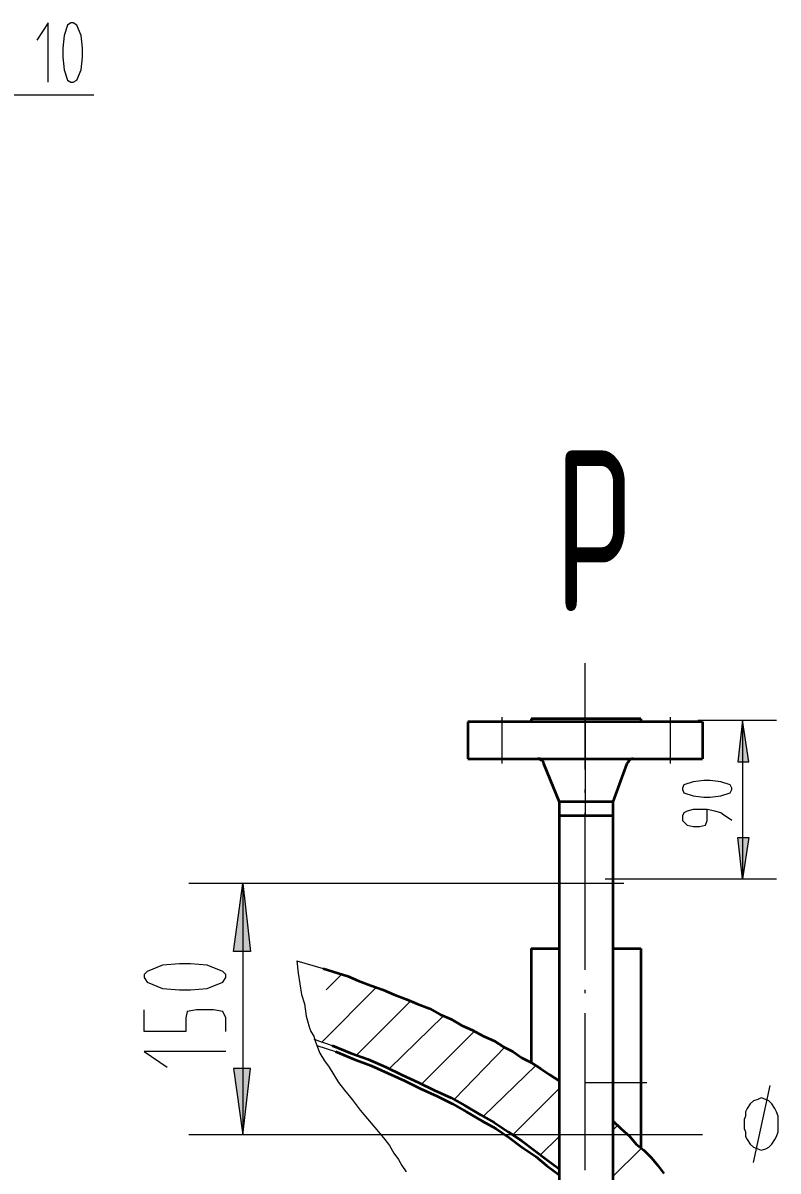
# Model space of a CAD drawing. Header units: inches. Extents: x 46040 to 48278, y -91226 to -88002.
# Drawn here: x 47165 to 47482.2, y -90147.6 to -89664.8 of the extents above; entities that cross this region are included whole.
import ezdxf
from ezdxf.enums import TextEntityAlignment as Align

# ---------------------------------------------------------------- set-up
doc = ezdxf.new("R2010")
doc.units = ezdxf.units.IN
doc.layers.add('标注线', color=3, linetype='Continuous', lineweight=9)
doc.layers.add('细实线', color=140, linetype='Continuous', lineweight=9)
doc.layers.add('轮廓线', color=7, linetype='Continuous')
doc.styles.add('陈杰（2）', font='gbenor.shx', dxfattribs={"width": 0.8, "bigfont": 'gbcbig.shx'})

msp = doc.modelspace()

# ---------------------------------------------------------------- hatches: boundary and pattern name
at = {"layer": '标注线'}
for points in [[(47467.263, -89958.035), (47465.317, -89975.532), (47469.852, -89975.532)], [(47467.263, -90024.781), (47465.317, -90007.284), (47469.852, -90007.284)], [(47257.312, -90026.722), (47260.55, -90055.235), (47253.42, -90055.235)], [(47257.312, -90132.349), (47260.55, -90104.484), (47253.42, -90104.484)]]:
    msp.add_hatch(color=256, dxfattribs=at).paths.add_polyline_path(points)

# ---------------------------------------------------------------- linework, layer by layer
for points in [[(47175.515, -89689.81), (47175.515, -89664.849), (47170.714, -89672.049)], [(47186.073, -89689.81), (47187.515, -89688.849), (47189.433, -89684.529), (47189.913, -89679.248), (47189.913, -89675.408), (47189.433, -89670.131), (47187.515, -89665.81), (47186.073, -89664.849), (47185.116, -89664.849), (47183.675, -89665.81), (47182.233, -89670.131), (47181.753, -89675.408), (47181.753, -89679.248), (47182.233, -89684.529), (47183.675, -89688.849), (47185.116, -89689.81), (47186.073, -89689.81)], [(47110.233, -89695.088), (47194.714, -89695.088)], [(47448.469, -89958.035), (47481.517, -89958.035)], [(47467.263, -89958.035), (47465.317, -89975.532), (47469.852, -89975.532), (47467.263, -89958.035)], [(47467.263, -89958.035), (47467.263, -90024.781)], [(47462.728, -89986.549), (47462.079, -89985.251), (47458.188, -89983.954), (47453.652, -89983.311), (47451.063, -89983.311), (47446.528, -89983.954), (47442.636, -89985.251), (47441.988, -89986.549), (47441.988, -89987.197), (47442.636, -89988.494), (47446.528, -89989.786), (47451.063, -89990.435), (47453.652, -89990.435), (47458.188, -89989.786), (47462.079, -89988.494), (47462.728, -89987.197), (47462.728, -89986.549)], [(47462.728, -90000.154), (47458.836, -89997.565), (47458.188, -89996.916), (47455.598, -89996.267), (47452.36, -89995.619), (47446.528, -89995.619), (47443.933, -89996.267), (47442.636, -89996.916), (47441.988, -89998.213), (47441.988, -90000.154), (47442.636, -90000.803), (47443.933, -90002.1), (47446.528, -90002.749), (47449.117, -90002.749), (47451.712, -90002.1), (47452.36, -90000.154), (47452.36, -89995.619)], [(47467.263, -90024.781), (47465.317, -90007.284), (47469.852, -90007.284), (47467.263, -90024.781)], [(47417.366, -90026.722), (47234.631, -90026.722)], [(47257.312, -90026.722), (47260.55, -90055.235), (47253.42, -90055.235), (47257.312, -90026.722)], [(47257.312, -90026.722), (47257.312, -90132.349)], [(47448.469, -90024.781), (47481.517, -90024.781)], [(47250.182, -90064.954), (47248.885, -90063.662), (47242.404, -90061.067), (47235.279, -90060.419), (47230.744, -90060.419), (47223.615, -90061.067), (47217.133, -90063.662), (47215.836, -90064.954), (47215.836, -90066.251), (47217.133, -90068.197), (47223.615, -90070.786), (47230.744, -90071.435), (47235.279, -90071.435), (47242.404, -90070.786), (47248.885, -90068.197), (47250.182, -90066.251), (47250.182, -90064.954)], [(47250.182, -90088.932), (47250.182, -90083.1), (47248.885, -90080.511), (47244.998, -90079.862), (47237.869, -90079.862), (47233.982, -90080.511), (47233.333, -90083.1), (47233.333, -90088.932), (47215.836, -90088.932), (47215.836, -90079.862)], [(47250.182, -90097.354), (47215.836, -90097.354), (47225.56, -90103.835)], [(47257.312, -90132.349), (47260.55, -90104.484), (47253.42, -90104.484), (47257.312, -90132.349)], [(47471.798, -90144.013), (47478.928, -90111.613)], [(47482.166, -90127.813), (47482.166, -90125.867), (47482.166, -90124.57), (47481.517, -90122.63), (47480.869, -90121.332), (47479.571, -90119.386), (47478.279, -90118.094), (47476.982, -90117.446), (47475.036, -90116.797), (47473.744, -90117.446), (47471.798, -90118.094), (47470.501, -90119.386), (47469.204, -90121.332), (47468.56, -90122.63), (47468.56, -90124.57), (47467.912, -90125.867), (47467.912, -90127.813), (47467.912, -90129.754), (47468.56, -90131.051), (47468.56, -90132.997), (47469.204, -90134.294), (47470.501, -90136.235), (47471.798, -90137.532), (47473.744, -90138.181), (47475.036, -90138.83), (47476.982, -90138.181), (47478.279, -90137.532), (47479.571, -90136.235), (47480.869, -90134.294), (47481.517, -90132.997), (47482.166, -90131.051), (47482.166, -90129.754), (47482.166, -90127.813)], [(47450.415, -90132.349), (47234.631, -90132.349)]]:
    msp.add_lwpolyline(points, dxfattribs=at)
at = {"layer": '细实线', "lineweight": 18}
for points in [[(47401.166, -89978.77), (47401.166, -89934.062)], [(47401.166, -89957.386), (47401.166, -89998.213)], [(47401.166, -90063.013), (47401.166, -89996.916)], [(47279.988, -90059.122), (47280.636, -90064.311)], [(47279.988, -90059.122), (47291.004, -90062.365)], [(47280.636, -90064.311), (47281.285, -90068.846)], [(47298.782, -90064.954), (47292.301, -90071.435)], [(47281.285, -90068.846), (47281.933, -90073.381)], [(47313.685, -90070.138), (47290.36, -90093.467)], [(47401.166, -90072.732), (47401.166, -90071.435)], [(47281.933, -90073.381), (47283.231, -90077.267)], [(47327.944, -90075.97), (47305.263, -90098.651)], [(47283.231, -90077.267), (47283.879, -90082.451)], [(47401.166, -90147.251), (47401.166, -90081.154)], [(47283.879, -90082.451), (47284.528, -90084.397)], [(47284.528, -90084.397), (47285.171, -90086.986)], [(47341.55, -90082.451), (47318.869, -90104.484)], [(47285.171, -90086.986), (47285.82, -90088.932)], [(47285.82, -90088.932), (47287.117, -90090.878)], [(47287.117, -90090.878), (47287.766, -90092.819)], [(47354.512, -90088.932), (47332.479, -90110.965)], [(47287.117, -90092.17), (47294.896, -90094.765)], [(47287.766, -90092.819), (47288.415, -90094.765)], [(47288.415, -90094.765), (47296.188, -90097.354)], [(47288.415, -90094.765), (47289.712, -90098.003)], [(47367.469, -90095.413), (47346.085, -90117.446)], [(47289.712, -90098.003), (47291.652, -90101.246)], [(47291.652, -90101.246), (47293.598, -90103.835)], [(47293.598, -90103.835), (47295.544, -90107.078)], [(47380.431, -90103.186), (47358.398, -90124.57)], [(47295.544, -90107.078), (47297.485, -90110.316)], [(47297.485, -90110.316), (47300.079, -90113.554)], [(47401.166, -90110.316), (47427.085, -90110.316)], [(47300.079, -90113.554), (47303.317, -90117.446)], [(47390.15, -90112.911), (47370.712, -90132.349)], [(47303.317, -90117.446), (47306.56, -90121.981)], [(47306.56, -90121.981), (47314.333, -90131.051)], [(47314.333, -90131.051), (47316.928, -90134.294)], [(47316.928, -90134.294), (47318.869, -90136.884)], [(47390.15, -90132.997), (47382.371, -90140.77)], [(47318.869, -90136.884), (47320.815, -90140.122)], [(47424.496, -90138.181), (47412.831, -90149.846)], [(47320.815, -90140.122), (47322.76, -90142.716)], [(47322.76, -90142.716), (47324.052, -90145.311)], [(47324.052, -90145.311), (47325.998, -90147.9)]]:
    msp.add_lwpolyline(points, dxfattribs=at)
at = {"layer": '轮廓线', "lineweight": 35}
for points in [[(47351.917, -89958.684), (47351.917, -89974.235)], [(47450.415, -89958.684), (47351.917, -89958.684)], [(47424.496, -89957.386), (47378.485, -89957.386)], [(47378.485, -89957.386), (47378.485, -89958.684)], [(47424.496, -89957.386), (47424.496, -89958.684)], [(47450.415, -89958.684), (47450.415, -89974.235)], [(47351.917, -89974.235), (47450.415, -89974.235)], [(47383.669, -89976.181), (47383.669, -89975.532), (47383.02, -89974.884), (47382.371, -89974.884), (47382.371, -89974.235), (47381.728, -89974.235), (47381.079, -89974.235)], [(47421.252, -89974.235), (47421.252, -89974.235), (47420.604, -89974.235), (47419.96, -89974.884), (47419.312, -89974.884), (47419.312, -89975.532), (47418.663, -89976.181)], [(47383.669, -89976.181), (47390.15, -89992.381)], [(47418.663, -89976.181), (47412.831, -89992.381)], [(47390.15, -89992.381), (47390.15, -89998.213)], [(47412.831, -89992.381), (47390.15, -89992.381)], [(47412.831, -89992.381), (47412.831, -89998.213)], [(47390.15, -89998.213), (47390.15, -90181.597)], [(47412.831, -89998.213), (47390.15, -89998.213)], [(47412.831, -89998.213), (47412.831, -90181.597)], [(47378.485, -90053.938), (47378.485, -90101.894)], [(47378.485, -90053.938), (47390.15, -90053.938)], [(47412.831, -90053.938), (47424.496, -90053.938)], [(47424.496, -90053.938), (47424.496, -90137.532)], [(47291.004, -90062.365), (47301.371, -90065.603)], [(47301.371, -90065.603), (47305.912, -90067.549)], [(47305.912, -90067.549), (47311.096, -90069.494)], [(47311.096, -90069.494), (47316.279, -90071.435)], [(47316.279, -90071.435), (47320.815, -90073.381)], [(47320.815, -90073.381), (47325.998, -90075.322)], [(47325.998, -90075.322), (47330.533, -90077.267)], [(47330.533, -90077.267), (47335.717, -90079.213)], [(47335.717, -90079.213), (47340.252, -90081.803)], [(47340.252, -90081.803), (47344.788, -90083.749)], [(47344.788, -90083.749), (47349.328, -90086.338)], [(47349.328, -90086.338), (47353.863, -90088.284)], [(47353.863, -90088.284), (47358.398, -90090.878)], [(47358.398, -90090.878), (47362.933, -90092.819)], [(47294.896, -90094.765), (47302.669, -90098.003)], [(47362.933, -90092.819), (47366.82, -90095.413)], [(47366.82, -90095.413), (47370.712, -90097.354)], [(47296.188, -90097.354), (47303.966, -90100.597)], [(47302.669, -90098.003), (47309.798, -90100.597)], [(47303.966, -90100.597), (47311.096, -90103.186)], [(47309.798, -90100.597), (47317.571, -90103.835)], [(47370.712, -90097.354), (47374.598, -90099.949)], [(47374.598, -90099.949), (47378.485, -90101.894)], [(47311.096, -90103.186), (47318.22, -90106.43)], [(47317.571, -90103.835), (47324.052, -90107.078)], [(47378.485, -90101.894), (47382.371, -90104.484)], [(47382.371, -90104.484), (47386.263, -90107.078)], [(47318.22, -90106.43), (47325.35, -90109.667)], [(47324.052, -90107.078), (47331.182, -90110.316)], [(47325.35, -90109.667), (47331.831, -90112.911)], [(47331.182, -90110.316), (47337.663, -90113.554)], [(47386.263, -90107.078), (47390.15, -90109.667)], [(47331.831, -90112.911), (47338.96, -90116.149)], [(47337.663, -90113.554), (47344.788, -90116.797)], [(47338.96, -90116.149), (47345.436, -90119.386)], [(47344.788, -90116.797), (47350.62, -90120.035)], [(47345.436, -90119.386), (47351.269, -90122.63)], [(47350.62, -90120.035), (47357.101, -90123.922)], [(47351.269, -90122.63), (47357.75, -90126.516)], [(47357.101, -90123.922), (47362.933, -90127.165)], [(47357.75, -90126.516), (47363.582, -90129.754)], [(47362.933, -90127.165), (47368.766, -90131.051)], [(47363.582, -90129.754), (47369.415, -90133.646)], [(47412.831, -90126.516), (47416.069, -90129.754)], [(47416.069, -90129.754), (47419.96, -90132.997)], [(47368.766, -90131.051), (47374.598, -90134.938)], [(47369.415, -90133.646), (47374.598, -90137.532)], [(47419.96, -90132.997), (47422.55, -90136.235)], [(47374.598, -90134.938), (47379.782, -90138.83)], [(47374.598, -90137.532), (47380.431, -90141.419)], [(47379.782, -90138.83), (47384.966, -90142.716)], [(47422.55, -90136.235), (47425.788, -90138.83)], [(47425.788, -90138.83), (47429.031, -90142.067)], [(47380.431, -90141.419), (47384.966, -90145.311)], [(47384.966, -90142.716), (47390.15, -90146.603)], [(47429.031, -90142.067), (47431.62, -90145.311)], [(47384.966, -90145.311), (47390.15, -90149.197)], [(47431.62, -90145.311), (47434.215, -90148.549)]]:
    msp.add_lwpolyline(points, dxfattribs=at)
at = {"layer": '轮廓线', "lineweight": 18}
for points in [[(47366.171, -89956.738), (47366.171, -89976.181)], [(47436.804, -89956.738), (47436.804, -89976.181)], [(47401.166, -89988.494), (47401.166, -89987.197)], [(47409.588, -90024.781), (47448.469, -90024.781)], [(47390.15, -90044.219), (47390.15, -90175.765)], [(47412.831, -90044.219), (47412.831, -90175.765)], [(47414.771, -90128.462), (47412.831, -90130.403)]]:
    msp.add_lwpolyline(points, dxfattribs=at)

# ---------------------------------------------------------------- texts
at = {"color": 2, "linetype": 'Continuous', "lineweight": 13, "style": '陈杰（2）', "width": 0.8}
msp.add_text('p', height=67.5, dxfattribs=at).set_placement((47404.983, -89857.956), align=Align.MIDDLE_CENTER)

doc.saveas('drawing.dxf')
